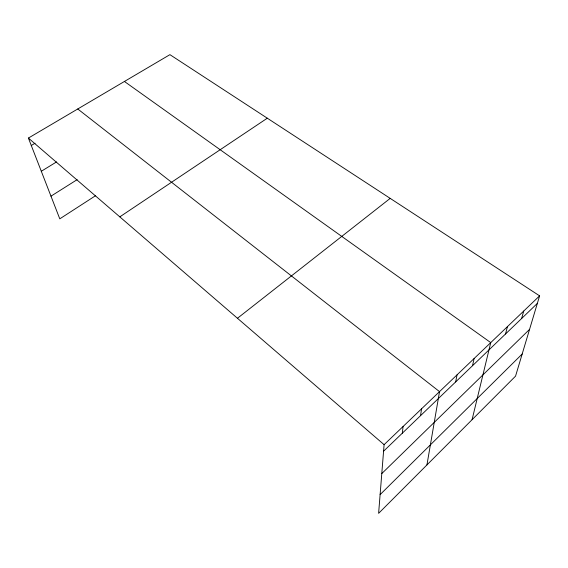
<?xml version="1.0" encoding="UTF-8"?>
<svg xmlns="http://www.w3.org/2000/svg" width="568" height="568" viewBox="0 0 568 568"><rect width="100%" height="100%" fill="white"/><g stroke="black" fill="none" stroke-linecap="round" stroke-linejoin="round"><path stroke-width="0.85" d="M539.6 295.857L384.096 444.666L378.615 513.344L515.552 376.137L539.6 295.857L169.917 54.656L28.4 138.067L59.782 218.843L95.672 195.633M402.314 433.192L403.074 426.504M420.561 415.655L421.541 408.832M426.944 464.915L439.525 391.622L77.759 108.978M455.65 381.93L457.041 374.866M472.526 365.707L474.11 358.529M472.079 419.695L490.745 342.611L124.427 81.472M505.513 333.998L507.451 326.628M521.623 318.513L523.731 311.051M380.106 494.621L522.184 354.013M381.788 473.577L529.568 329.362M383.577 451.205L537.342 303.404M237.459 318.272L390.195 198.381M119.812 216.862L267.308 118.201M50.971 196.159L77.141 179.658M41.301 171.266L56.544 161.93M31.283 145.479L35.053 143.243M28.4 138.067L384.096 444.666"/></g></svg>
